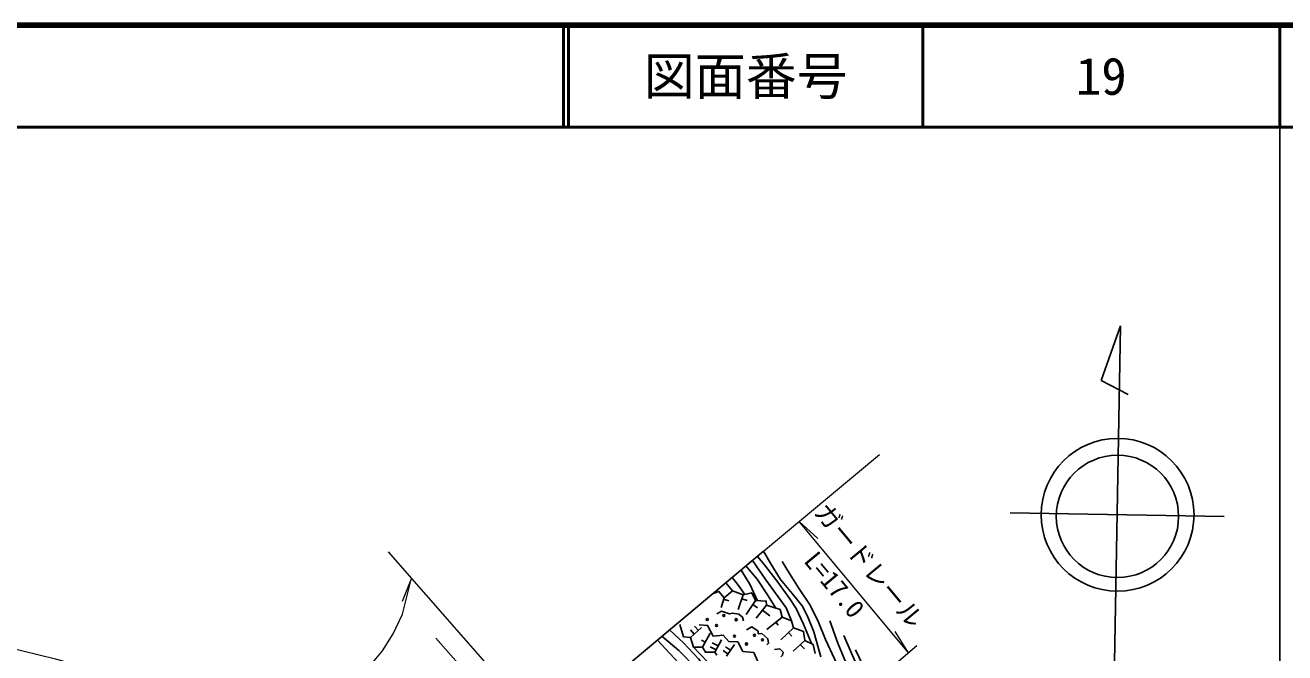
# Model space of a CAD drawing. Units: millimetres at full size, sheet at 1:1000; details may follow other scales. Extents: x 40000 to 680000, y 20000 to 380000.
# Drawn here: x 455938 to 579500, y 318400 to 380000 of the extents above; entities that cross this region are included whole.
import ezdxf
from ezdxf.enums import TextEntityAlignment as Align

# ---------------------------------------------------------------- set-up
doc = ezdxf.new("R2010")
doc.units = ezdxf.units.MM
doc.header["$LTSCALE"] = 1000
for name, color, linetype, lineweight in [('M-BGD', 7, 'Continuous', 25), ('M-BMK-OTRS', 5, 'Continuous', 25), ('M-BMK-SRVR', 3, 'Continuous', 25), ('M-STR-HTXT', 7, 'Continuous', 13), ('M-TTL', 2, 'Continuous', 140), ('M-TTL-BAND', 7, 'Continuous', 25), ('M-TTL-LINE', 7, 'Continuous', 50)]:
    doc.layers.add(name, color=color, linetype=linetype, lineweight=lineweight)
doc.layers.add('M-TTL-TXT', color=7, linetype='Continuous')
doc.styles.add('ＭＳ ゴシック', font='')
doc.styles.get('ＭＳ ゴシック').set_extended_font_data('MS Gothic')

msp = doc.modelspace()

# ---------------------------------------------------------------- linework, layer by layer
at = {"layer": 'M-BGD'}
for p, q in [((525308, 324482), (524653, 325263)), ((524502, 323808), (524202, 322840)), ((526363, 324104), (525862, 322665)), ((524975, 323490), (524454, 323652)), ((526767, 323525), (526227, 323713)), ((527575, 323525), (526672, 322164)), ((527787, 322831), (527320, 323141)), ((528658, 323085), (527639, 321786)), ((528983, 322023), (528266, 322585)), ((530179, 321897), (528686, 320678)), ((529793, 321126), (529569, 321400)), ((521185, 320650), (521571, 320232)), ((521215, 319903), (522271, 320877)), ((521585, 321019), (521971, 320601)), ((522381, 318970), (523140, 320332)), ((531303, 320862), (530048, 319667)), ((531155, 320044), (530818, 320399)), ((522277, 319639), (522641, 319437)), ((523135, 318990), (523706, 318689)), ((523341, 319379), (523911, 319078)), ((523589, 318469), (524232, 319687)), ((524644, 318993), (525138, 318648)), ((524744, 318084), (525532, 319212)), ((532403, 319621), (531271, 318549)), ((532378, 318786), (531973, 319214)), ((524390, 318629), (524884, 318284))]:
    msp.add_line(p, q, dxfattribs=at)
for points in [[(527292, 327475), (528602, 325563), (530572, 322808), (531119, 321538)], [(533069, 319302), (532278, 321200), (531559, 322764), (530951, 323696), (529673, 325467), (528459, 327031), (527759, 327866)], [(528364, 328373), (529082, 327127), (530040, 325611), (531190, 324223), (532150, 323023), (532677, 322001), (533301, 320450), (533973, 318008)], [(526157, 326523), (527035, 325135), (527767, 323517)], [(529582, 322777), (528745, 324082), (527738, 325614), (526638, 326926)], [(536501, 314995), (536211, 315992), (535332, 317795), (534437, 319715), (533766, 321423), (532935, 323066), (531861, 324686), (530919, 326170), (530184, 327367)], [(526522, 324139), (525821, 325151), (525284, 325792)], [(523426, 324234), (523988, 324422), (524502, 323808), (525308, 324482), (526363, 324104), (527206, 324288), (527575, 323525), (528640, 323480), (528658, 323085), (530002, 322637), (530179, 321897), (531119, 321538), (531303, 320862), (532272, 320499), (532403, 319621), (533230, 319225), (533441, 318329)], [(523788, 322236), (524238, 322502), (525030, 322223), (525310, 322296), (525952, 322200), (526295, 321898), (526401, 321536)], [(538752, 312760), (537889, 314439), (536275, 317843), (535668, 319359), (534885, 321529)], [(530055, 298156), (530265, 299607), (530828, 301616), (531110, 302841), (531103, 304213), (530813, 305667), (530364, 306855), (529504, 308294), (528476, 309703), (527280, 311248), (525354, 313585), (523466, 316038), (521971, 317800), (520523, 319377), (519153, 320652)], [(523768, 318156), (523589, 318469), (522667, 318469), (522381, 318970), (521510, 318970), (521215, 319903), (520525, 319983), (520167, 321164)], [(522045, 321159), (522883, 321096), (523440, 320050), (524407, 320143), (524973, 319514), (525843, 319478), (526339, 318546), (527400, 318438), (527790, 317559), (528963, 317312), (529090, 316431), (529376, 315942), (530278, 315869), (530742, 315406), (531114, 314490), (531968, 314442), (532585, 313138), (533548, 313017), (533783, 312238), (534291, 311857), (534718, 311848), (534827, 311268), (535272, 310931), (535807, 310850)], [(526687, 320672), (527219, 320938), (527825, 320525), (527853, 320268), (528210, 320296), (528798, 319783), (528863, 319339), (528689, 319183)], [(539707, 312621), (538657, 314839), (537858, 316435), (536964, 318446), (536245, 320106)], [(528523, 306187), (525721, 310683), (522436, 314802), (517951, 319645)], [(518404, 320025), (520061, 318635), (521860, 316784), (523900, 314554), (525503, 312831), (526410, 311365), (527385, 309686), (528443, 307918), (529630, 306442), (530106, 304661), (530106, 303587), (530198, 302466), (530195, 301429), (529990, 299983), (529887, 299413)], [(521510, 318970), (523542, 316792), (525446, 314455), (527879, 311488), (529638, 309315), (530298, 308348), (530971, 307188), (531576, 305770), (531829, 304354), (531730, 302956), (531482, 301310), (530998, 299507), (530367, 297605)], [(529452, 318714), (529966, 318787), (530305, 318457), (530241, 318182), (530048, 318017)], [(540062, 313090), (538465, 316451), (537395, 318702)]]:
    msp.add_lwpolyline(points, dxfattribs=at)
for centre in [(522848, 321662), (524479, 322061), (525679, 321655), (523750, 321088), (525509, 320041), (527472, 320121), (526695, 319265), (528256, 319669)]:
    msp.add_circle(centre, 100, dxfattribs=at)
at = {"layer": 'M-BMK-OTRS'}
msp.add_line((484216, 291370), (528364, 328373), dxfattribs=at)
at = {"layer": 'M-BMK-SRVR'}
for p, q in [((563371, 350477), (561474, 345137)), ((562808, 317453), (563371, 350477)), ((561474, 345137), (564132, 343745)), ((552557, 332129), (573554, 331772))]:
    msp.add_line(p, q, dxfattribs=at)
for centre, radius in [((563097, 331950), 7500), ((563086, 331792), 6000)]:
    msp.add_circle(centre, radius, dxfattribs=at)
at = {"layer": 'M-STR-HTXT'}
for p, q in [((528364, 328373), (539748, 337849)), ((542574, 318412), (531861, 331283)), ((531861, 331283), (533678, 329633)), ((507124, 310571), (491571, 328306)), ((493836, 325724), (492904, 323452)), ((542574, 318412), (541281, 320499)), ((505590, 309285), (496229, 319840)), ((538859, 315259), (543400, 319114))]:
    msp.add_line(p, q, dxfattribs=at)
msp.add_lwpolyline([(390221, 325038), (413826, 323974), (425317, 323394), (431549, 322763), (438768, 321808), (446312, 320578), (452456, 319371), (458922, 317799), (471855, 314077), (475755, 312726), (477554, 312448), (478955, 312409), (480775, 312521), (482146, 312802), (484057, 313328), (486168, 314309), (488135, 315653), (489692, 317013), (491001, 318585), (492033, 320255), (492934, 322188), (493836, 325724)], dxfattribs=at)
at = {"layer": 'M-TTL'}
msp.add_line((680000, 380000), (40000, 380000), dxfattribs=at)
at = {"layer": 'M-TTL-BAND'}
msp.add_line((579000, 20000), (579000, 370000), dxfattribs=at)
at = {"layer": 'M-TTL-LINE'}
for p, q in [((508747, 380000), (508747, 370000)), ((509247, 380000), (509247, 370000)), ((543997, 380000), (543997, 370000)), ((579000, 380000), (579000, 370000)), ((40000, 370000), (680000, 370000))]:
    msp.add_line(p, q, dxfattribs=at)

# ---------------------------------------------------------------- texts
at = {"layer": 'M-STR-HTXT', "style": 'ＭＳ ゴシック'}
for s, p in [('ガードレール', (532809, 331820)), ('L=17.0', (531803, 327030))]:
    msp.add_text(s, height=1833, rotation=309.773, dxfattribs=at).set_placement(p, align=Align.BOTTOM_LEFT)
at = {"layer": 'M-TTL-TXT', "style": 'ＭＳ ゴシック'}
for s, p in [('図面番号', (526622, 375000)), ('19', (561497, 375000))]:
    msp.add_text(s, height=3666, dxfattribs=at).set_placement(p, align=Align.MIDDLE_CENTER)

doc.saveas('drawing.dxf')
